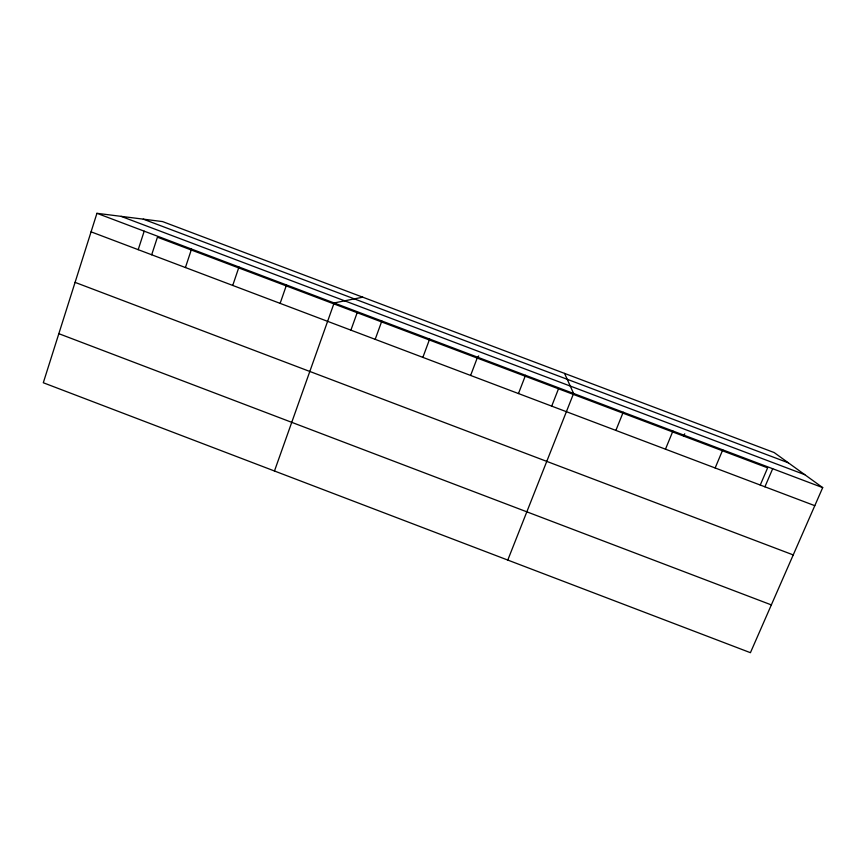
<?xml version="1.0" encoding="UTF-8"?>
<svg xmlns="http://www.w3.org/2000/svg" width="866" height="866" viewBox="0 0 866 866"><rect width="100%" height="100%" fill="white"/><g stroke="black" fill="none" stroke-linecap="round" stroke-linejoin="round"><path stroke-width="1.3" d="M96.938 213.307L43.3 382.75L750.421 652.693L822.7 487.623L774.172 452.561L162.527 221.577L96.938 213.307L822.7 487.623M138.203 249.668L144.2 231.168M151.691 254.766L157.428 237.197L767.633 467.846L760.261 485.036M185.421 267.54L191.548 249.062M232.727 285.444L238.984 266.999M280.129 303.371L286.516 284.957M274.468 470.996L334.135 302.959L362.735 297.179M350.903 330.141L357.171 312.702M375.184 339.342L381.852 320.994M422.857 357.377L429.655 339.061M470.617 375.443L477.545 357.16M477.772 358.286L478.681 355.904M518.463 393.554L525.521 375.292M551.707 406.122L558.505 388.802M507.779 560.064L573.595 393.467L564.556 373.398M615.878 430.413L623.217 412.227M665.467 449.173L672.947 431.019M683.772 436.15L684.746 433.79M715.143 467.976L722.764 449.844M764.916 486.811L772.688 468.712M143.269 219.152L788.396 462.834M121.11 216.359L804.785 474.676M91.071 231.839L814.798 505.679M75.071 282.37L793.234 554.922M58.834 333.681L771.346 604.901"/></g></svg>
